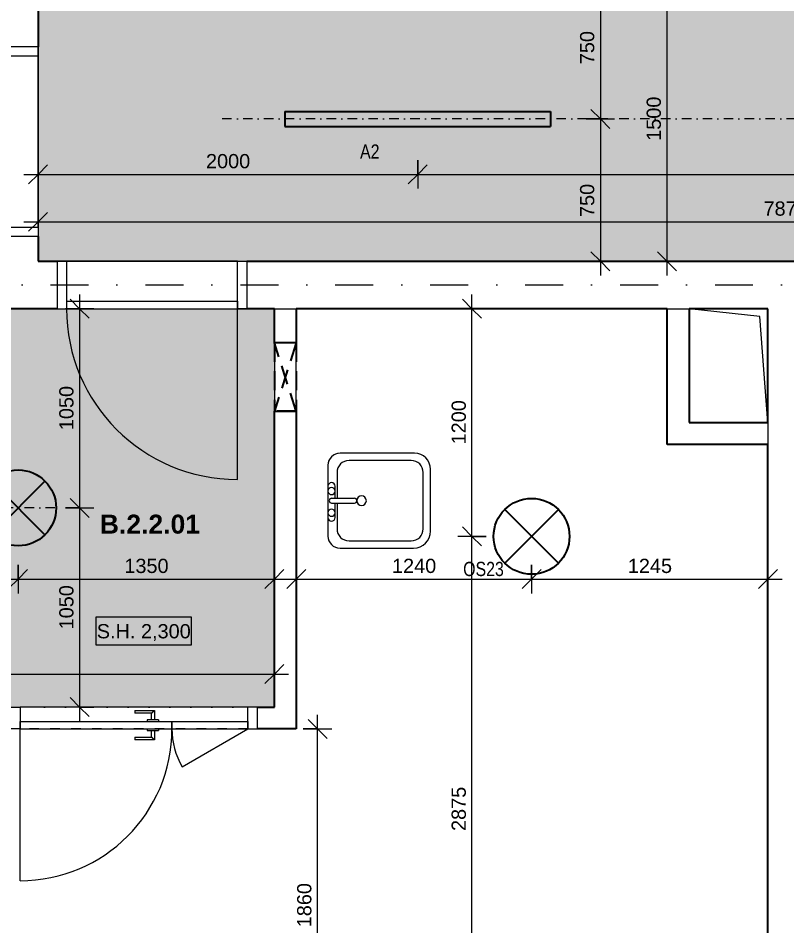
# Model space of a CAD drawing. Header units: millimetres. Extents: x -8336 to 42027, y -1655 to 58543.
# Drawn here: x 3096 to 7146, y 47425 to 52209 of the extents above; entities that cross this region are included whole.
import ezdxf

# ---------------------------------------------------------------- set-up
doc = ezdxf.new("R2010")
doc.units = ezdxf.units.MM
for name, pattern in [('ABMV_DashDot_2_2mm-S0_6mm', [110, 50, -30, 0, -30]), ('HA_Dash_3mm-S1mm', [150, 100, -50]), ('HA_DashDot_10mm-S3mm', [500, 200, -150, 0, -150]), ('HA_DashDot_2_2mm-S0_6mm', [110, 50, -30, 0, -30])]:
    doc.linetypes.add(name, pattern=pattern)
for name, color, linetype, lineweight in [('-UNDERLAY_P-SANR-FIXT-OTLN', 9, 'Continuous', 9), ('A-____-____-DIMS', 9, 'Continuous', 5), ('A-____-____-DIMS-50', 9, 'Continuous', 5), ('A-AREA-____-IDEN', 9, 'Continuous', 9), ('A-CLNG-____-PATT', 9, 'Continuous', 9), ('A-DETL-____-OTLN', 9, 'Continuous', 25), ('A-DETL-GENF-OTLN', 9, 'Continuous', 9), ('A-DOOR-____-MCUT', 9, 'HA_DashDot_2_2mm-S0_6mm', 9), ('A-DOOR-____-OTLN', 9, 'Continuous', 9), ('A-DOOR-FRAM-OTLN', 9, 'Continuous', 9), ('A-GENM-____-MCUT', 9, 'HA_Dash_3mm-S1mm', 25), ('A-GENM-____-OTLN', 9, 'Continuous', 9), ('A-WALL-____-MCUT', 9, 'Continuous', 25), ('E-LITE-EQPM-IDEN', 9, 'Continuous', 9), ('E-LITE-EQPM-OTLN', 9, 'Continuous', 9), ('G-____-____-DIMS', 9, 'Continuous', 5), ('I-WALL-____-MCUT', 9, 'Continuous', 25), ('I-WALL-____-OTLN', 9, 'Continuous', 9), ('S-GRID-____-OTLN', 9, 'Continuous', 5)]:
    doc.layers.add(name, color=color, linetype=linetype, lineweight=lineweight)
doc.styles.add('Arial_1', font='arial.ttf', dxfattribs={"height": 75})
doc.styles.add('Arial_2', font='arial.ttf', dxfattribs={"width": 0.8, "height": 75})
doc.styles.add('Arial_B', font='arialbd.ttf', dxfattribs={"height": 100})
doc.dimstyles.new('Inner_Dimensions', dxfattribs={"dimscale": 304.8, "dimtxt": 76.519455, "dimasz": 0.328084, "dimexe": 0.246063, "dimexo": 0.0625, "dimgap": 0.032808, "dimtad": 1, "dimdec": 0, "dimzin": 0, "dimdsep": 46, "dimtxsty": 'Arial_1', "dimblk1": 'OBLIQUE', "dimblk2": 'OBLIQUE', "dimsah": 1, "dimcen": 0.09, "dimdle": 0.246063, "dimazin": 0, "dimtfac": 1, "dimtdec": 4, "dimtix": 1, "dimtmove": 0, "dimatfit": 3, "dimfxl": 0.246063, "dimfxlon": 1, "dimtvp": 1, "dimtolj": 1, "dimtzin": 0, "dimlwd": 9, "dimlwe": 9, "dimarcsym": 2})
doc.dimstyles.new('Inner_Dimensions_1', dxfattribs={"dimscale": 304.8, "dimtxt": 76.519455, "dimasz": 0.328084, "dimexe": 0.246063, "dimexo": 0.0625, "dimgap": 0.032808, "dimtad": 1, "dimdec": 0, "dimzin": 0, "dimdsep": 46, "dimtxsty": 'Arial_1', "dimblk1": 'OBLIQUE', "dimblk2": 'OBLIQUE', "dimsah": 1, "dimcen": 0.09, "dimdle": 0.246063, "dimazin": 0, "dimtfac": 1, "dimtdec": 4, "dimtix": 1, "dimtmove": 2, "dimatfit": 3, "dimfxl": 0.246063, "dimfxlon": 1, "dimtvp": 1, "dimtolj": 1, "dimtzin": 0, "dimlwd": 9, "dimlwe": 9, "dimarcsym": 2})

# ---------------------------------------------------------------- blocks, each defined once
blk = doc.blocks.new('Skříňka se dřezem_ pravoúhlá - 500 x 440mm-1452876-DPS_B - 2NP')
at = {"layer": '-UNDERLAY_P-SANR-FIXT-OTLN', "color": 254}
for p, q in [((202.2, 180.1), (-170.8, 180.1)), ((202.2, 180.1), (-170.8, 180.1)), ((91.9, 180.1), (-73.2, 180.1)), ((3, 160.7), (3, 40.4)), ((28.4, 160.7), (28.4, 40.4)), ((-234.3, 116.6), (-234.3, -271)), ((-234.3, 116.6), (-234.3, -271)), ((3, 132.5), (-132.7, 132.5)), ((-73.2, 142), (3, 142)), ((28.4, 142), (91.9, 142)), ((164.1, 132.5), (28.4, 132.5)), ((265.7, -275.5), (265.7, 116.6)), ((265.7, -275.5), (265.7, 116.6)), ((-196.2, 69), (-196.2, -258.3)), ((227.6, -258.3), (227.6, 69)), ((-132.7, -321.8), (164.1, -321.8)), ((-145.4, -359.9), (181.3, -359.9)), ((-145.4, -359.9), (181.3, -359.9))]:
    blk.add_line(p, q, dxfattribs=at)
for centre, radius, start, end in [((-170.8, 116.6), 63.5, 90, 180), ((-170.8, 116.6), 63.5, 90, 180), ((-73.2, 161.1), 19, 90, 270), ((-47.8, 161.1), 19, 360, 180), ((-47.8, 161.1), 19, 180, 0), ((15.7, 160.7), 12.7, 360, 180), ((66.5, 161.1), 19, 360, 180), ((66.5, 161.1), 19, 180, 360), ((91.9, 161.1), 19, 270, 90), ((202.2, 116.6), 63.5, 0, 90), ((202.2, 116.6), 63.5, 360, 90), ((-132.7, 69), 63.5, 90, 180), ((164.1, 69), 63.5, 0, 90), ((15.7, 3.2), 25.4, 360, 180), ((15.7, 3.2), 25.4, 180, 0), ((15.7, 40.4), 12.7, 180, 0), ((-145.4, -271), 88.9, 180, 270), ((-145.4, -271), 88.9, 180, 270), ((-132.7, -258.3), 63.5, 180, 270), ((164.1, -258.3), 63.5, 270, 0), ((181.3, -275.5), 84.4, 270, 0), ((181.3, -275.5), 84.4, 270, 0)]:
    blk.add_arc(centre, radius, start, end, dxfattribs=at)
blk = doc.blocks.new('HA_DR_Single_Swing_Solid - In_BJ_900x2100_Vstupni-2124296-DPS_B - 2NP')
at = {"layer": 'A-DOOR-____-MCUT'}
for p, q in [((-450, 125), (450, 125)), ((-450, -125), (450, -125))]:
    blk.add_line(p, q, dxfattribs=at)
at = {"layer": 'A-DOOR-____-OTLN'}
for p, q in [((-500, 125), (500, 125)), ((-450, -85), (-450, -125)), ((-450, -85), (450, -85)), ((450, -85), (450, -125)), ((-500, -125), (500, -125)), ((-450, -125), (450, -125))]:
    blk.add_line(p, q, dxfattribs=at)
at = {"layer": 'A-DOOR-____-OTLN', "lineweight": 5}
blk.add_line((450, -1025), (450, -125), dxfattribs=at)
blk.add_arc((450, -125), 900, 180, 270, dxfattribs=at)
at = {"layer": 'A-DOOR-FRAM-OTLN'}
for p, q in [((-450, 125), (-500, 125)), ((-500, 125), (-500, -125)), ((450, 125), (-450, 125)), ((-450, 125), (-450, -125)), ((450, -125), (450, 125)), ((450, 125), (500, 125)), ((500, 125), (500, -125)), ((-500, -125), (-450, -125)), ((500, -125), (450, -125))]:
    blk.add_line(p, q, dxfattribs=at)
blk = doc.blocks.new('HA_DR_Double_Swing_Solid - In_BJ_1200x2100_800-1670814-DPS_B - 2NP')
at = {"layer": 'A-DOOR-____-MCUT'}
for p, q in [((-600, 57.5), (600, 57.5)), ((-600, -57.5), (600, -57.5))]:
    blk.add_line(p, q, dxfattribs=at)
at = {"layer": 'A-DOOR-____-OTLN', "lineweight": 5}
for p, q in [((600, 857.5), (600, 57.5)), ((-253.6, 257.5), (-600, 57.5))]:
    blk.add_line(p, q, dxfattribs=at)
at = {"layer": 'A-DOOR-____-OTLN'}
for p, q in [((-107.5, 65.5), (-107.5, 115)), ((-107.5, 115), (-5, 115)), ((-92.5, 100), (-92.5, 65.5)), ((-5, 100), (-92.5, 100)), ((-5, 100), (-5, 115)), ((-200, 57.5), (-600, 57.5)), ((-600, 17.5), (-600, 57.5)), ((-200, 17.5), (-200, 57.5)), ((600, 57.5), (-200, 57.5)), ((-200, 57.5), (-200, 17.5)), ((-70, 65.5), (-130, 65.5)), ((-130, 57.5), (-130, 65.5)), ((-70, 57.5), (-70, 65.5)), ((600, 57.5), (600, 17.5)), ((-200, 17.5), (-600, 17.5)), ((600, 17.5), (-200, 17.5)), ((-130, 9.5), (-130, 17.5)), ((-130, 9.5), (-70, 9.5)), ((-107.5, -40), (-107.5, 9.5)), ((-92.5, 9.5), (-92.5, -25)), ((-70, 9.5), (-70, 17.5)), ((-5, -40), (-107.5, -40)), ((-92.5, -25), (-5, -25)), ((-5, -40), (-5, -25))]:
    blk.add_line(p, q, dxfattribs=at)
at = {"layer": 'A-DOOR-____-OTLN', "lineweight": 5}
for centre, radius, start, end in [((600, 57.5), 800, 90, 180), ((-600, 57.5), 400, 360, 30)]:
    blk.add_arc(centre, radius, start, end, dxfattribs=at)
at = {"layer": 'A-DOOR-____-OTLN'}
for points in [[(-107.5, 115), (-107.5, 115), (-107.4, 114.9), (-106.9, 114.4), (-106.5, 114), (-106.1, 113.6), (-105.6, 113.1), (-105.2, 112.7), (-104.6, 112.1), (-103.9, 111.4), (-103.3, 110.8), (-102.9, 110.4), (-102.4, 109.9), (-101.9, 109.4), (-101.5, 109), (-101, 108.5), (-100.5, 108), (-100, 107.5), (-99.5, 107), (-99, 106.5), (-98.5, 106), (-98.1, 105.6), (-97.6, 105.1), (-97.1, 104.6), (-96.7, 104.2), (-96.2, 103.7), (-95.8, 103.3), (-95.3, 102.8), (-94.8, 102.3), (-94.4, 101.9), (-93.9, 101.4), (-93.5, 101), (-93.1, 100.6), (-92.6, 100.1), (-92.5, 100), (-92.5, 100)], [(-92.5, -25), (-92.5, -25), (-92.6, -25.1), (-93.1, -25.6), (-93.5, -26), (-93.9, -26.4), (-94.4, -26.9), (-94.8, -27.3), (-95.4, -27.9), (-96.1, -28.6), (-96.7, -29.2), (-97.1, -29.6), (-97.6, -30.1), (-98.1, -30.6), (-98.5, -31), (-99, -31.5), (-99.5, -32), (-100, -32.5), (-100.5, -33), (-101, -33.5), (-101.5, -34), (-101.9, -34.4), (-102.4, -34.9), (-102.9, -35.4), (-103.3, -35.8), (-103.8, -36.3), (-104.2, -36.7), (-104.7, -37.2), (-105.2, -37.7), (-105.6, -38.1), (-106.1, -38.6), (-106.5, -39), (-106.9, -39.4), (-107.4, -39.9), (-107.5, -40), (-107.5, -40)]]:
    blk.add_open_spline(points, degree=3, knots=[0, 0, 0, 0, 0.083333, 0.125, 0.166667, 0.208333, 0.229167, 0.25, 0.291667, 0.333333, 0.354167, 0.375, 0.395833, 0.416667, 0.4375, 0.458333, 0.479167, 0.5, 0.520833, 0.541667, 0.5625, 0.583333, 0.604167, 0.625, 0.645833, 0.666667, 0.6875, 0.708333, 0.75, 0.770833, 0.791667, 0.833333, 0.875, 0.916667, 1, 1, 1, 1], dxfattribs=at)
at = {"layer": 'A-DOOR-FRAM-OTLN'}
for p, q in [((-650, 57.5), (-650, -57.5)), ((-600, 57.5), (-650, 57.5)), ((-600, 57.5), (-600, -57.5)), ((600, -57.5), (600, 57.5)), ((600, 57.5), (650, 57.5)), ((650, 57.5), (650, -57.5)), ((-650, -57.5), (-600, -57.5)), ((-600, -57.5), (600, -57.5)), ((650, -57.5), (600, -57.5))]:
    blk.add_line(p, q, dxfattribs=at)
blk = doc.blocks.new('HA_GM_Shaft_Rectangle - Default-2138680-DPS_B - 2NP')
at = {"layer": 'A-DETL-GENF-OTLN'}
for p, q in [((0, 600), (41.5, 41.5)), ((41.5, 41.5), (415, 0))]:
    blk.add_line(p, q, dxfattribs=at)
at = {"layer": 'A-GENM-____-OTLN'}
for p, q in [((0, 600), (0, 0)), ((415, 600), (0, 600)), ((415, 0), (415, 600)), ((0, 0), (415, 0))]:
    blk.add_line(p, q, dxfattribs=at)
blk = doc.blocks.new('HA_GM_Shaft_Rectangle - Default-2138725-DPS_B - 2NP')
at = {"layer": 'A-DETL-GENF-OTLN'}
for p, q in [((0, 600), (41.5, 41.5)), ((41.5, 41.5), (415, 0))]:
    blk.add_line(p, q, dxfattribs=at)
blk = doc.blocks.new('HA_LF_GenericSymbol - OS23_pokoje-1609971-DPS_B - 2NP')
at = {"layer": 'E-LITE-EQPM-OTLN', "color": 11, "lineweight": 25}
for p, q in [((141.4, 141.4), (-141.4, -141.4)), ((-141.4, 141.4), (141.4, -141.4))]:
    blk.add_line(p, q, dxfattribs=at)
blk.add_circle((0, 0), 200, dxfattribs=at)
blk = doc.blocks.new('HA_LF_GenericSymbol - OS20_chodby-1994326-DPS_B - 2NP')
at = {"layer": 'E-LITE-EQPM-OTLN', "color": 11, "lineweight": 25}
for p, q in [((141.4, 141.4), (-141.4, -141.4)), ((-141.4, 141.4), (141.4, -141.4))]:
    blk.add_line(p, q, dxfattribs=at)
blk.add_circle((0, 0), 200, dxfattribs=at)
blk = doc.blocks.new('HA_LF_GenericSymbol_Linear - svitidlo 1400x80-1812996-DPS_B - 2NP')
at = {"layer": 'E-LITE-EQPM-OTLN', "color": 11, "lineweight": 25}
for p, q in [((40, 700), (-40, 700)), ((-40, 700), (-40, -700)), ((40, 700), (40, -700)), ((40, -700), (-40, -700))]:
    blk.add_line(p, q, dxfattribs=at)
blk = doc.blocks.new('HA_GM_Opening_Rectangle_WallBased - Default-2022477-DPS_B - 2NP')
at = {"layer": 'A-GENM-____-MCUT'}
for p, q in [((305, 57.5), (-55, -57.5)), ((-55, 57.5), (305, -57.5)), ((-55, 57.5), (-55, -57.5)), ((-55, 57.5), (305, 57.5)), ((305, 57.5), (305, -57.5)), ((-55, -57.5), (305, -57.5))]:
    blk.add_line(p, q, dxfattribs=at)
blk = doc.blocks.new('DIMBLOCK35-DPS_B - 2NP')
at = {"layer": 'A-____-____-DIMS-50', "lineweight": 9}
for p, q in [((1195.7, 49327.2), (1195.7, 49177.2)), ((1195.7, 49252.2), (1195.7, 49327.2)), ((3095.7, 49327.2), (3095.7, 49177.2)), ((3095.7, 49252.2), (3095.7, 49327.2)), ((1195.7, 49252.2), (1245.7, 49302.2)), ((3095.7, 49252.2), (3145.7, 49302.2)), ((1120.7, 49252.2), (3095.7, 49252.2)), ((1195.7, 49252.2), (1145.7, 49202.2)), ((3095.7, 49252.2), (3045.7, 49202.2))]:
    blk.add_line(p, q, dxfattribs=at)
at = {"layer": 'A-____-____-DIMS-50', "color": 0, "lineweight": 9, "insert": (2030.3, 49359.6), "char_height": 75, "width": 276.883, "attachment_point": 1, "line_spacing_factor": 0.941778, "style": 'Arial_1'}
blk.add_mtext('1900', dxfattribs=at)
blk = doc.blocks.new('_Oblique')
at = {"color": 0, "linetype": 'ByBlock', "lineweight": -2}
blk.add_line((-0.5, -0.5), (0.5, 0.5), dxfattribs=at)
blk = doc.blocks.new('DIMBLOCK36-DPS_B - 2NP')
at = {"layer": 'A-____-____-DIMS-50', "lineweight": 9}
for p, q in [((3095.7, 49327.2), (3095.7, 49177.2)), ((3095.7, 49252.2), (3095.7, 49327.2)), ((4445.7, 49327.2), (4445.7, 49177.2)), ((4445.7, 49252.2), (4445.7, 49327.2)), ((3095.7, 49252.2), (3145.7, 49302.2)), ((4445.7, 49252.2), (4495.7, 49302.2)), ((3095.7, 49252.2), (3045.7, 49202.2)), ((3095.7, 49252.2), (4520.7, 49252.2)), ((4445.7, 49252.2), (4395.7, 49202.2))]:
    blk.add_line(p, q, dxfattribs=at)
at = {"layer": 'A-____-____-DIMS-50', "color": 0, "lineweight": 9, "insert": (3655.3, 49359.6), "char_height": 75, "width": 276.883, "attachment_point": 1, "line_spacing_factor": 0.941778, "style": 'Arial_1'}
blk.add_mtext('1350', dxfattribs=at)
blk = doc.blocks.new('DIMBLOCK37-DPS_B - 2NP')
at = {"layer": 'A-____-____-DIMS-50', "lineweight": 9}
for p, q in [((3419.6, 50677.7), (3369.6, 50727.7)), ((3419.6, 50752.7), (3419.6, 49627.7)), ((3494.6, 50677.7), (3344.6, 50677.7)), ((3419.6, 50677.7), (3469.6, 50627.7)), ((3419.6, 50677.7), (3494.6, 50677.7)), ((3419.6, 49627.7), (3369.6, 49677.7)), ((3344.6, 49627.7), (3494.6, 49627.7)), ((3419.6, 49627.7), (3344.6, 49627.7)), ((3419.6, 49627.7), (3469.6, 49577.7))]:
    blk.add_line(p, q, dxfattribs=at)
at = {"layer": 'A-____-____-DIMS-50', "color": 0, "lineweight": 9, "insert": (3312.2, 50037.4), "char_height": 75, "width": 276.883, "attachment_point": 1, "rotation": 90, "line_spacing_factor": 0.941778, "style": 'Arial_1'}
blk.add_mtext('1050', dxfattribs=at)
blk = doc.blocks.new('DIMBLOCK38-DPS_B - 2NP')
at = {"layer": 'A-____-____-DIMS-50', "lineweight": 9}
for p, q in [((3419.6, 49627.7), (3369.6, 49677.7)), ((3344.6, 49627.7), (3494.6, 49627.7)), ((3419.6, 49627.7), (3344.6, 49627.7)), ((3419.6, 49627.7), (3419.6, 48502.7)), ((3419.6, 49627.7), (3469.6, 49577.7)), ((3419.6, 48577.7), (3369.6, 48627.7)), ((3494.6, 48577.7), (3344.6, 48577.7)), ((3419.6, 48577.7), (3469.6, 48527.7)), ((3419.6, 48577.7), (3494.6, 48577.7))]:
    blk.add_line(p, q, dxfattribs=at)
at = {"layer": 'A-____-____-DIMS-50', "color": 0, "lineweight": 9, "insert": (3312.2, 48987.4), "char_height": 75, "width": 276.883, "attachment_point": 1, "rotation": 90, "line_spacing_factor": 0.941778, "style": 'Arial_1'}
blk.add_mtext('1050', dxfattribs=at)
blk = doc.blocks.new('DIMBLOCK41-DPS_B - 2NP')
at = {"layer": 'A-____-____-DIMS-50', "lineweight": 9}
for p, q in [((4560.7, 49327.2), (4560.7, 49177.2)), ((4560.7, 49252.2), (4560.7, 49327.2)), ((5800.7, 49327.2), (5800.7, 49177.2)), ((5800.7, 49252.2), (5800.7, 49327.2)), ((4560.7, 49252.2), (4610.7, 49302.2)), ((5800.7, 49252.2), (5850.7, 49302.2)), ((4485.7, 49252.2), (5800.7, 49252.2)), ((4560.7, 49252.2), (4510.7, 49202.2)), ((5800.7, 49252.2), (5750.7, 49202.2))]:
    blk.add_line(p, q, dxfattribs=at)
at = {"layer": 'A-____-____-DIMS-50', "color": 0, "lineweight": 9, "insert": (5065.3, 49359.6), "char_height": 75, "width": 276.883, "attachment_point": 1, "line_spacing_factor": 0.941778, "style": 'Arial_1'}
blk.add_mtext('1240', dxfattribs=at)
blk = doc.blocks.new('DIMBLOCK42-DPS_B - 2NP')
at = {"layer": 'A-____-____-DIMS-50', "lineweight": 9}
for p, q in [((5800.7, 49327.2), (5800.7, 49177.2)), ((5800.7, 49252.2), (5800.7, 49327.2)), ((7045.7, 49327.2), (7045.7, 49177.2)), ((7045.7, 49252.2), (7045.7, 49327.2)), ((5800.7, 49252.2), (5850.7, 49302.2)), ((7045.7, 49252.2), (7095.7, 49302.2)), ((5800.7, 49252.2), (5750.7, 49202.2)), ((5800.7, 49252.2), (7120.7, 49252.2)), ((7045.7, 49252.2), (6995.7, 49202.2))]:
    blk.add_line(p, q, dxfattribs=at)
at = {"layer": 'A-____-____-DIMS-50', "color": 0, "lineweight": 9, "insert": (6307.8, 49359.6), "char_height": 75, "width": 276.883, "attachment_point": 1, "line_spacing_factor": 0.941778, "style": 'Arial_1'}
blk.add_mtext('1245', dxfattribs=at)
blk = doc.blocks.new('DIMBLOCK44-DPS_B - 2NP')
at = {"layer": 'A-____-____-DIMS-50', "lineweight": 9}
for p, q in [((5486.8, 49477.7), (5436.8, 49527.7)), ((5561.8, 49477.7), (5411.8, 49477.7)), ((5486.8, 46602.7), (5486.8, 49477.7)), ((5486.8, 49477.7), (5536.8, 49427.7)), ((5486.8, 49477.7), (5561.8, 49477.7)), ((5486.8, 46602.7), (5436.8, 46652.7)), ((5411.8, 46602.7), (5561.8, 46602.7)), ((5486.8, 46602.7), (5411.8, 46602.7)), ((5486.8, 46602.7), (5536.8, 46552.7))]:
    blk.add_line(p, q, dxfattribs=at)
at = {"layer": 'A-____-____-DIMS-50', "color": 0, "lineweight": 9, "insert": (5379.4, 47924.9), "char_height": 75, "width": 276.883, "attachment_point": 1, "rotation": 90, "line_spacing_factor": 0.941778, "style": 'Arial_1'}
blk.add_mtext('2875', dxfattribs=at)
blk = doc.blocks.new('DIMBLOCK45-DPS_B - 2NP')
at = {"layer": 'A-____-____-DIMS-50', "lineweight": 9}
for p, q in [((5486.8, 50677.7), (5436.8, 50727.7)), ((5486.8, 49477.7), (5486.8, 50752.7)), ((5411.8, 50677.7), (5561.8, 50677.7)), ((5486.8, 50677.7), (5411.8, 50677.7)), ((5486.8, 50677.7), (5536.8, 50627.7)), ((5486.8, 49477.7), (5436.8, 49527.7)), ((5561.8, 49477.7), (5411.8, 49477.7)), ((5486.8, 49477.7), (5536.8, 49427.7)), ((5486.8, 49477.7), (5561.8, 49477.7))]:
    blk.add_line(p, q, dxfattribs=at)
at = {"layer": 'A-____-____-DIMS-50', "color": 0, "lineweight": 9, "insert": (5379.4, 49962.4), "char_height": 75, "width": 276.883, "attachment_point": 1, "rotation": 90, "line_spacing_factor": 0.941778, "style": 'Arial_1'}
blk.add_mtext('1200', dxfattribs=at)
blk = doc.blocks.new('DIMBLOCK77-DPS_B - 2NP')
at = {"layer": 'A-____-____-DIMS-50', "lineweight": 9}
for p, q in [((3200.7, 51460.4), (3200.7, 51310.4)), ((3200.7, 51385.4), (3200.7, 51460.4)), ((3200.7, 51385.4), (3250.7, 51435.4)), ((5200.7, 51460.4), (5200.7, 51310.4)), ((5200.7, 51385.4), (5200.7, 51460.4)), ((5200.7, 51385.4), (5250.7, 51435.4)), ((3125.7, 51385.4), (5200.7, 51385.4)), ((3200.7, 51385.4), (3150.7, 51335.4)), ((5200.7, 51385.4), (5150.7, 51335.4))]:
    blk.add_line(p, q, dxfattribs=at)
at = {"layer": 'A-____-____-DIMS-50', "color": 0, "lineweight": 9, "insert": (4085.3, 51492.8), "char_height": 75, "width": 276.883, "attachment_point": 1, "line_spacing_factor": 0.941778, "style": 'Arial_1'}
blk.add_mtext('2000', dxfattribs=at)
blk = doc.blocks.new('DIMBLOCK78-DPS_B - 2NP')
at = {"layer": 'A-____-____-DIMS-50', "lineweight": 9}
for p, q in [((5200.7, 51460.4), (5200.7, 51310.4)), ((5200.7, 51385.4), (5200.7, 51460.4)), ((5200.7, 51385.4), (5250.7, 51435.4)), ((9200.7, 51460.4), (9200.7, 51310.4)), ((9200.7, 51385.4), (9200.7, 51460.4)), ((9200.7, 51385.4), (9250.7, 51435.4)), ((5200.7, 51385.4), (5150.7, 51335.4)), ((5200.7, 51385.4), (9200.7, 51385.4)), ((9200.7, 51385.4), (9150.7, 51335.4))]:
    blk.add_line(p, q, dxfattribs=at)
at = {"layer": 'A-____-____-DIMS-50', "color": 0, "lineweight": 9, "insert": (7202.5, 51492.8), "char_height": 75, "width": 276.883, "attachment_point": 1, "line_spacing_factor": 0.941778, "style": 'Arial_1'}
blk.add_mtext('4000', dxfattribs=at)
blk = doc.blocks.new('Spot Elevations - Generic-448778-DPS_B - 2NP')
at = {"layer": 'G-____-____-DIMS', "lineweight": 9}
for p, q in [((-5, 0), (-5, 3)), ((-5, 3), (5, 3)), ((5, 3), (5, 0)), ((5, 0), (-5, 0))]:
    blk.add_line(p, q, dxfattribs=at)
blk = doc.blocks.new('DIMBLOCK131-DPS_B - 2NP')
at = {"layer": 'A-____-____-DIMS-50', "lineweight": 9}
for p, q in [((6163.4, 52502.7), (6163.4, 51677.7)), ((6163.4, 52427.7), (6113.4, 52477.7)), ((6238.4, 52427.7), (6088.4, 52427.7)), ((6163.4, 52427.7), (6213.4, 52377.7)), ((6163.4, 52427.7), (6238.4, 52427.7)), ((6163.4, 51677.7), (6113.4, 51727.7)), ((6088.4, 51677.7), (6238.4, 51677.7)), ((6163.4, 51677.7), (6088.4, 51677.7)), ((6163.4, 51677.7), (6213.4, 51627.7))]:
    blk.add_line(p, q, dxfattribs=at)
at = {"layer": 'A-____-____-DIMS-50', "color": 0, "lineweight": 9, "insert": (6056, 51966.2), "char_height": 75, "width": 207.662, "attachment_point": 1, "rotation": 90, "line_spacing_factor": 0.941778, "style": 'Arial_1'}
blk.add_mtext('750', dxfattribs=at)
blk = doc.blocks.new('DIMBLOCK132-DPS_B - 2NP')
at = {"layer": 'A-____-____-DIMS-50', "lineweight": 9}
for p, q in [((6163.4, 51677.7), (6113.4, 51727.7)), ((6088.4, 51677.7), (6238.4, 51677.7)), ((6163.4, 51677.7), (6088.4, 51677.7)), ((6163.4, 51677.7), (6163.4, 50852.7)), ((6163.4, 51677.7), (6213.4, 51627.7)), ((6163.4, 50927.7), (6113.4, 50977.7)), ((6238.4, 50927.7), (6088.4, 50927.7)), ((6163.4, 50927.7), (6213.4, 50877.7)), ((6163.4, 50927.7), (6238.4, 50927.7))]:
    blk.add_line(p, q, dxfattribs=at)
at = {"layer": 'A-____-____-DIMS-50', "color": 0, "lineweight": 9, "insert": (6056, 51160.7), "char_height": 75, "width": 207.662, "attachment_point": 1, "rotation": 90, "line_spacing_factor": 0.941778, "style": 'Arial_1'}
blk.add_mtext('750', dxfattribs=at)
blk = doc.blocks.new('DIMBLOCK133-DPS_B - 2NP')
at = {"layer": 'A-____-____-DIMS-50', "lineweight": 9}
for p, q in [((6514.2, 52502.7), (6514.2, 50852.7)), ((6514.2, 52427.7), (6464.2, 52477.7)), ((6589.2, 52427.7), (6439.2, 52427.7)), ((6514.2, 52427.7), (6564.2, 52377.7)), ((6514.2, 52427.7), (6589.2, 52427.7)), ((6514.2, 50927.7), (6464.2, 50977.7)), ((6589.2, 50927.7), (6439.2, 50927.7)), ((6514.2, 50927.7), (6564.2, 50877.7)), ((6514.2, 50927.7), (6589.2, 50927.7))]:
    blk.add_line(p, q, dxfattribs=at)
at = {"layer": 'A-____-____-DIMS-50', "color": 0, "lineweight": 9, "insert": (6406.9, 51562.4), "char_height": 75, "width": 276.883, "attachment_point": 1, "rotation": 90, "line_spacing_factor": 0.941778, "style": 'Arial_1'}
blk.add_mtext('1500', dxfattribs=at)
blk = doc.blocks.new('DIMBLOCK143-DPS_B - 2NP')
at = {"layer": 'A-____-____-DIMS-50', "lineweight": 9}
for p, q in [((4673, 48462.7), (4623, 48512.7)), ((4673, 46602.7), (4673, 48537.7)), ((4598, 48462.7), (4748, 48462.7)), ((4673, 48462.7), (4598, 48462.7)), ((4673, 48462.7), (4723, 48412.7)), ((4673, 46602.7), (4623, 46652.7)), ((4748, 46602.7), (4598, 46602.7)), ((4673, 46602.7), (4723, 46552.7)), ((4673, 46602.7), (4748, 46602.7))]:
    blk.add_line(p, q, dxfattribs=at)
at = {"layer": 'A-____-____-DIMS-50', "color": 0, "lineweight": 9, "insert": (4565.6, 47417.4), "char_height": 75, "width": 276.883, "attachment_point": 1, "rotation": 90, "line_spacing_factor": 0.941778, "style": 'Arial_1'}
blk.add_mtext('1860', dxfattribs=at)
blk = doc.blocks.new('DIMBLOCK172-DPS_B - 2NP')
at = {"layer": 'A-____-____-DIMS-50', "lineweight": 9}
for p, q in [((1195.7, 48827.2), (1195.7, 48677.2)), ((1195.7, 48752.2), (1195.7, 48827.2)), ((1195.7, 48752.2), (1245.7, 48802.2)), ((4445.7, 48827.2), (4445.7, 48677.2)), ((4445.7, 48752.2), (4445.7, 48827.2)), ((4445.7, 48752.2), (4495.7, 48802.2)), ((1120.7, 48752.2), (4520.7, 48752.2)), ((1195.7, 48752.2), (1145.7, 48702.2)), ((4445.7, 48752.2), (4395.7, 48702.2))]:
    blk.add_line(p, q, dxfattribs=at)
at = {"layer": 'A-____-____-DIMS-50', "color": 0, "lineweight": 9, "insert": (2705.3, 48859.6), "char_height": 75, "width": 276.883, "attachment_point": 1, "line_spacing_factor": 0.941778, "style": 'Arial_1'}
blk.add_mtext('3250', dxfattribs=at)
blk = doc.blocks.new('DIMBLOCK174-DPS_B - 2NP')
at = {"layer": 'A-____-____-DIMS-50', "lineweight": 9}
for p, q in [((3200.7, 51210.4), (3200.7, 51060.4)), ((3200.7, 51135.4), (3200.7, 51210.4)), ((11075.7, 51210.4), (11075.7, 51060.4)), ((11075.7, 51135.4), (11075.7, 51210.4)), ((3200.7, 51135.4), (3250.7, 51185.4)), ((11075.7, 51135.4), (11125.7, 51185.4)), ((3125.7, 51135.4), (11150.7, 51135.4)), ((3200.7, 51135.4), (3150.7, 51085.4)), ((11075.7, 51135.4), (11025.7, 51085.4))]:
    blk.add_line(p, q, dxfattribs=at)
at = {"layer": 'A-____-____-DIMS-50', "color": 0, "lineweight": 9, "insert": (7022.8, 51242.8), "char_height": 75, "width": 276.883, "attachment_point": 1, "line_spacing_factor": 0.941778, "style": 'Arial_1'}
blk.add_mtext('7875', dxfattribs=at)

msp = doc.modelspace()

# ---------------------------------------------------------------- hatches: boundary and pattern name
at = {"layer": 'A-CLNG-____-PATT'}
msp.add_hatch(color=256, dxfattribs=at).paths.add_polyline_path([(10945.7, 50927.7), (11075.7, 50927.7), (11075.7, 52427.7), (8940.7, 52427.7), (8940.7, 55502.7), (7140.7, 55502.7), (7140.7, 52427.7), (3200.7, 52427.7), (3200.7, 50927.7), (10895.7, 50927.7)])
h = msp.add_hatch(color=256, dxfattribs=at)
h.paths.add_polyline_path([(4356, 48577.7), (4445.7, 48577.7), (4445.7, 50677.7), (2275.7, 50677.7), (2275.7, 50262.7), (1960.7, 50262.7), (1960.7, 50027.7), (1845.7, 50027.7), (1845.7, 50677.7), (1195.7, 50677.7), (1195.7, 48577.7), (4306, 48577.7)])
h.paths.add_polyline_path([(1758.2, 49592.7), (1749.1, 49593.9), (1740.7, 49597.4), (1733.4, 49603), (1727.9, 49610.2), (1724.4, 49618.7), (1723.2, 49627.7), (1724.4, 49636.8), (1727.9, 49645.2), (1733.4, 49652.5), (1740.7, 49658), (1749.1, 49661.5), (1758.2, 49662.7), (1767.4, 49661.4), (1775.7, 49658), (1782.9, 49652.5), (1788.5, 49645.2), (1792, 49636.8), (1793.2, 49627.7), (1792, 49618.7), (1788.5, 49610.2), (1782.9, 49603), (1775.7, 49597.4), (1767.2, 49593.9)])

# ---------------------------------------------------------------- linework, layer by layer
at = {"layer": 'A-DETL-____-OTLN', "linetype": 'ABMV_DashDot_2_2mm-S0_6mm', "lineweight": 5}
for p, q in [((9945.7, 51677.7), (4145.7, 51677.7)), ((3289.7, 49627.7), (1609.7, 49627.7))]:
    msp.add_line(p, q, dxfattribs=at)
at = {"layer": 'A-WALL-____-MCUT', "lineweight": 9}
for p, q in [((4445.7, 50677.7), (4560.7, 50677.7)), ((6515.7, 50677.7), (6630.7, 50677.7)), ((7045.7, 50077.7), (7045.7, 49962.7))]:
    msp.add_line(p, q, dxfattribs=at)
at = {"layer": 'I-WALL-____-MCUT'}
for p, q in [((3200.7, 52427.7), (3200.7, 52057.7)), ((3200.7, 51057.7), (3200.7, 50927.7)), ((3200.7, 50927.7), (3300.7, 50927.7)), ((4300.7, 50927.7), (9945.7, 50927.7)), ((3300.7, 50677.7), (2275.7, 50677.7)), ((4445.7, 50677.7), (4300.7, 50677.7)), ((4445.7, 50497.7), (4445.7, 50677.7)), ((6515.7, 50677.7), (4560.7, 50677.7)), ((4560.7, 50677.7), (4560.7, 50497.7)), ((6515.7, 49962.7), (6515.7, 50677.7)), ((6630.7, 50677.7), (6630.7, 50077.7)), ((7045.7, 50677.7), (6630.7, 50677.7)), ((7045.7, 50077.7), (7045.7, 50677.7)), ((4560.7, 50497.7), (4445.7, 50497.7)), ((4445.7, 48577.7), (4445.7, 50137.7)), ((4445.7, 50137.7), (4560.7, 50137.7)), ((4560.7, 50137.7), (4560.7, 48462.7)), ((6630.7, 50077.7), (7045.7, 50077.7)), ((7045.7, 49962.7), (6515.7, 49962.7)), ((7045.7, 44135.9), (7045.7, 49962.7)), ((4356, 48577.7), (4445.7, 48577.7)), ((4560.7, 48462.7), (4356, 48462.7))]:
    msp.add_line(p, q, dxfattribs=at)
at = {"layer": 'I-WALL-____-OTLN'}
for p, q in [((4445.7, 50497.7), (4445.7, 50137.7)), ((4560.7, 50137.7), (4560.7, 50497.7))]:
    msp.add_line(p, q, dxfattribs=at)
at = {"layer": 'S-GRID-____-OTLN', "linetype": 'HA_DashDot_10mm-S3mm', "lineweight": 9}
msp.add_line((-6735.5, 50802.7), (21191.8, 50802.7), dxfattribs=at)

# ---------------------------------------------------------------- block references
at = {"layer": '-UNDERLAY_P-SANR-FIXT-OTLN', "color": 254, "rotation": 89.9999999999999}
msp.add_blockref('Skříňka se dřezem_ pravoúhlá - 500 x 440mm-1452876-DPS_B - 2NP', (4908.2, 49650.1), dxfattribs=at)
at = {"layer": 'A-DOOR-____-OTLN'}
for name, p, rotation in [('HA_DR_Single_Swing_Solid - In_BJ_900x2100_Vstupni-2124296-DPS_B - 2NP', (3075.7, 51557.7), 269.9999999999998), ('HA_DR_Double_Swing_Solid - In_BJ_1200x2100_800-1670814-DPS_B - 2NP', (3706, 48520.2), 180)]:
    msp.add_blockref(name, p, dxfattribs=dict(at, rotation=rotation))
msp.add_blockref('HA_DR_Single_Swing_Solid - In_BJ_900x2100_Vstupni-2124296-DPS_B - 2NP', (3800.7, 50802.7), dxfattribs=at)
at = {"layer": 'A-GENM-____-OTLN', "lineweight": 5, "rotation": 180}
msp.add_blockref('HA_GM_Shaft_Rectangle - Default-2138680-DPS_B - 2NP', (7045.7, 50677.7), dxfattribs=at)
at = {"layer": 'A-GENM-____-OTLN'}
for name, p, rotation in [('HA_GM_Shaft_Rectangle - Default-2138725-DPS_B - 2NP', (7045.7, 50677.7), 180), ('HA_GM_Opening_Rectangle_WallBased - Default-2022477-DPS_B - 2NP', (4503.2, 50442.7), 269.9999999999998)]:
    msp.add_blockref(name, p, dxfattribs=dict(at, rotation=rotation))
at = {"layer": 'E-LITE-EQPM-OTLN', "color": 11, "lineweight": 25, "rotation": 89.9999999999999}
msp.add_blockref('HA_LF_GenericSymbol_Linear - svitidlo 1400x80-1812996-DPS_B - 2NP', (5200.7, 51677.7), dxfattribs=at)
at = {"layer": 'E-LITE-EQPM-OTLN', "color": 11, "lineweight": 25}
for name, p in [('HA_LF_GenericSymbol - OS20_chodby-1994326-DPS_B - 2NP', (3095.7, 49627.7)), ('HA_LF_GenericSymbol - OS23_pokoje-1609971-DPS_B - 2NP', (5800.7, 49477.7))]:
    msp.add_blockref(name, p, dxfattribs=at)
at = {"layer": 'G-____-____-DIMS', "lineweight": 9, "xscale": 49.99999999999998, "yscale": 49.99999999999998, "zscale": 49.99999999999998}
msp.add_blockref('Spot Elevations - Generic-448778-DPS_B - 2NP', (3756.7, 48904.3), dxfattribs=at)

# ---------------------------------------------------------------- texts
at = {"layer": 'A-AREA-____-IDEN', "lineweight": 5, "insert": (3525.9, 49592.1), "char_height": 100, "width": 653.375, "attachment_point": 1, "style": 'Arial_B'}
msp.add_mtext('B.2.2.01', dxfattribs=at)
at = {"layer": 'E-LITE-EQPM-IDEN', "lineweight": 5, "char_height": 75, "attachment_point": 1, "style": 'Arial_2'}
for s, insert, width in [('A2', (4897.1, 51543.4), 125.063), ('OS23', (5440.3, 49343.4), 262.953)]:
    msp.add_mtext(s, dxfattribs=dict(at, insert=insert, width=width))
at = {"layer": 'G-____-____-DIMS', "lineweight": 9, "insert": (3510, 49015.2), "char_height": 75, "width": 592.246, "attachment_point": 1, "line_spacing_factor": 0.941778, "style": 'Arial_1'}
msp.add_mtext('S.H. 2,300', dxfattribs=at)

# ---------------------------------------------------------------- dimensions: what is measured, and where the dimension line sits
at = {"layer": 'A-____-____-DIMS', "lineweight": 9}
for base, p1, p2, override, picture, middle in [((6163.4, 51677.7), (6238.4, 52427.7), (6088.4, 51677.7), {"dimpost": '<>', "dimfxl": 764.852927}, 'DIMBLOCK131-DPS_B - 2NP', (6115.1, 52052.7)), ((6514.2, 50927.7), (6589.2, 52427.7), (6589.2, 50927.7), {"dimpost": '<>', "dimfxl": 1500}, 'DIMBLOCK133-DPS_B - 2NP', (6465.9, 51677.7)), ((3419.6, 49627.7), (3494.6, 50677.7), (3344.6, 49627.7), {"dimpost": '<>', "dimfxl": 1060.660172}, 'DIMBLOCK37-DPS_B - 2NP', (3371.3, 50152.7)), ((5486.8, 50677.7), (5561.8, 49477.7), (5411.8, 50677.7), {"dimpost": '<>', "dimfxl": 1209.338662}, 'DIMBLOCK45-DPS_B - 2NP', (5438.5, 50077.7)), ((3419.6, 48577.7), (3344.6, 49627.7), (3494.6, 48577.7), {"dimpost": '<>', "dimfxl": 1060.660172}, 'DIMBLOCK38-DPS_B - 2NP', (3371.3, 49102.7)), ((5486.8, 49477.7), (5411.8, 46602.7), (5561.8, 49477.7), {"dimpost": '<>', "dimfxl": 2878.910384}, 'DIMBLOCK44-DPS_B - 2NP', (5438.5, 48040.2)), ((4673, 48462.7), (4748, 46602.7), (4598, 48462.7), {"dimpost": '<>', "dimfxl": 1866.038585}, 'DIMBLOCK143-DPS_B - 2NP', (4624.7, 47532.7))]:
    dim = msp.add_linear_dim(base=base, p1=p1, p2=p2, angle=90, dimstyle='Inner_Dimensions', override=override, dxfattribs=at)
    dim.commit()
    dim.dimension.update_dxf_attribs({"geometry": picture, "text_midpoint": middle})
dim = msp.add_linear_dim(base=(6163.4, 50927.7), p1=(6088.4, 51677.7), p2=(6238.4, 50927.7), angle=90, dimstyle='Inner_Dimensions_1', override={"dimpost": '<>', "dimfxl": 764.852927}, dxfattribs=at)
dim.commit()
dim.dimension.update_dxf_attribs({"geometry": 'DIMBLOCK132-DPS_B - 2NP', "text_midpoint": (6106, 51264.6), "dimtype": 160, "text_rotation": 90})
for base, p1, p2, override, picture, middle in [((5200.7, 51385.4), (3200.7, 51460.4), (5200.7, 51460.4), {"dimpost": '<>', "dimfxl": 2000}, 'DIMBLOCK77-DPS_B - 2NP', (4200.7, 51433.7)), ((11075.7, 51135.4), (3200.7, 51210.4), (11075.7, 51210.4), {"dimpost": '<>', "dimfxl": 7875}, 'DIMBLOCK174-DPS_B - 2NP', (7138.2, 51183.7)), ((3095.7, 49252.2), (1195.7, 49327.2), (3095.7, 49327.2), {"dimpost": '<>', "dimfxl": 1900}, 'DIMBLOCK35-DPS_B - 2NP', (2145.7, 49300.5)), ((4445.7, 49252.2), (3095.7, 49327.2), (4445.7, 49327.2), {"dimpost": '<>', "dimfxl": 1350}, 'DIMBLOCK36-DPS_B - 2NP', (3770.7, 49300.6)), ((5800.7, 49252.2), (4560.7, 49327.2), (5800.7, 49327.2), {"dimpost": '<>', "dimfxl": 1240}, 'DIMBLOCK41-DPS_B - 2NP', (5180.7, 49300.5)), ((7045.7, 49252.2), (5800.7, 49327.2), (7045.7, 49327.2), {"dimpost": '<>', "dimfxl": 1245}, 'DIMBLOCK42-DPS_B - 2NP', (6423.2, 49300.5)), ((4445.7, 48752.2), (1195.7, 48827.2), (4445.7, 48827.2), {"dimpost": '<>', "dimfxl": 3250}, 'DIMBLOCK172-DPS_B - 2NP', (2820.7, 48800.6))]:
    dim = msp.add_linear_dim(base=base, p1=p1, p2=p2, dimstyle='Inner_Dimensions', override=override, dxfattribs=at)
    dim.commit()
    dim.dimension.update_dxf_attribs({"geometry": picture, "text_midpoint": middle})
dim = msp.add_linear_dim(base=(9200.7, 51385.4), p1=(5200.7, 51460.4), p2=(9200.7, 51460.4), dimstyle='Inner_Dimensions_1', override={"dimpost": '<>', "dimfxl": 4000}, dxfattribs=at)
dim.commit()
dim.dimension.update_dxf_attribs({"geometry": 'DIMBLOCK78-DPS_B - 2NP', "text_midpoint": (7340.9, 51442.8), "dimtype": 160})

doc.saveas('drawing.dxf')
